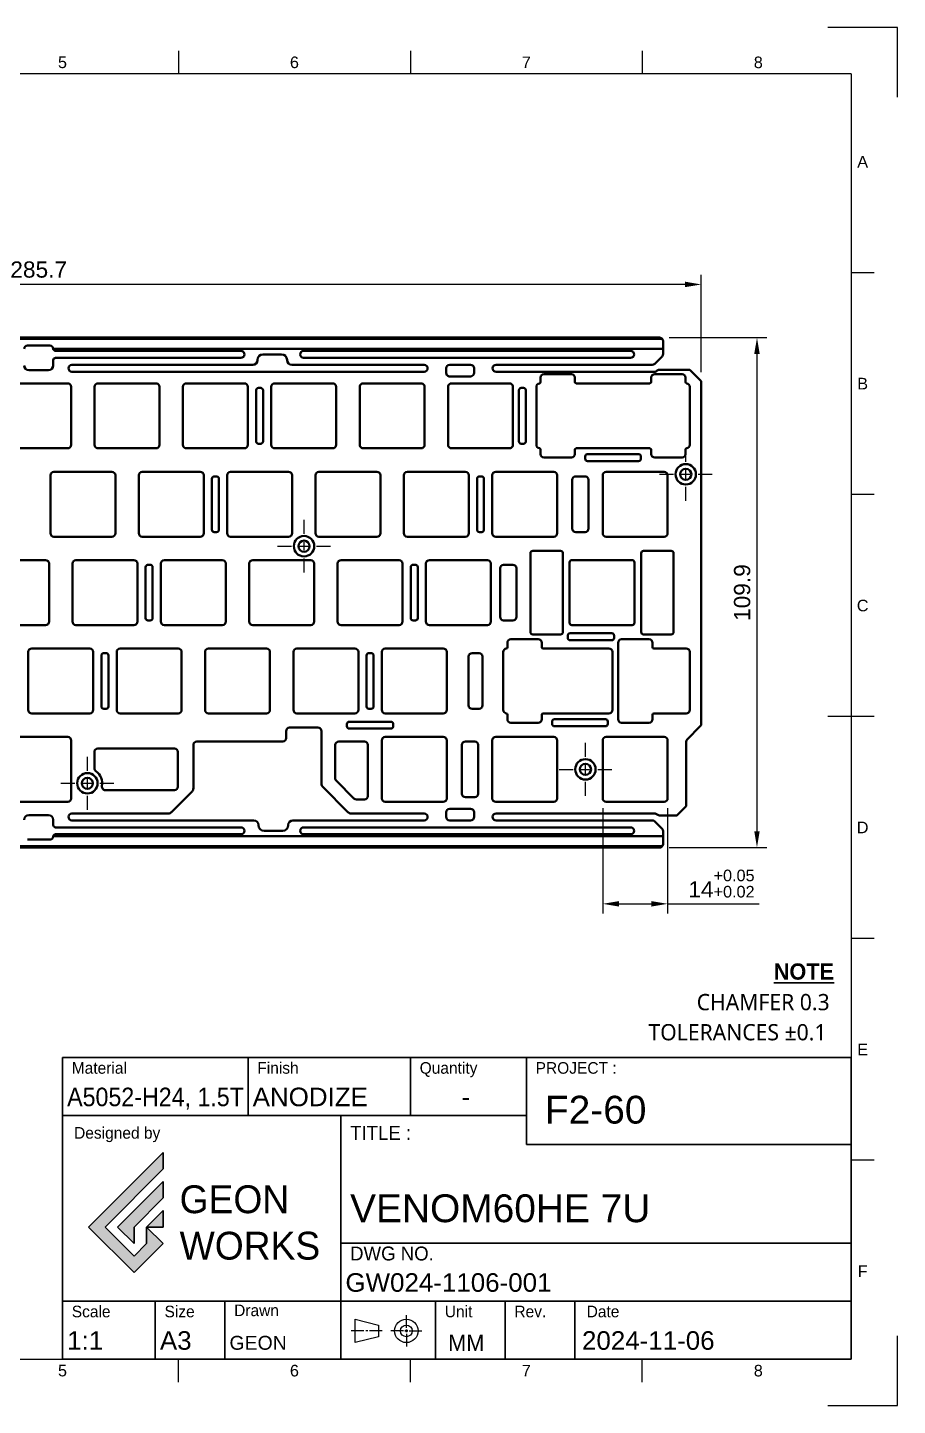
# Model space of a CAD drawing. Header units: millimetres. Extents: x 0 to 420, y 0 to 297.
# Drawn here: x 232.5 to 420, y 0 to 297 of the extents above; entities that cross this region are included whole.
import ezdxf
from ezdxf.enums import TextEntityAlignment as Align

# ---------------------------------------------------------------- set-up
doc = ezdxf.new("R2010")
doc.units = ezdxf.units.MM
doc.header["$LTSCALE"] = 0.75
doc.linetypes.add('CENTER2', pattern=[28.575, 19.05, -3.175, 3.175, -3.175])
for name, color, linetype, lineweight in [('BORDER', 7, 'Continuous', 25), ('FD_Dimensions', 7, 'Continuous', 25), ('Smart Centers', 7, 'CENTER2', 25), ('TITLEBLOCK', 7, 'Continuous', 35), ('Visible', 7, 'Continuous', 50)]:
    doc.layers.add(name, color=color, linetype=linetype, lineweight=lineweight)
doc.layers.add('SLD-0', color=7, linetype='Continuous')
doc.styles.add('FusionTitle', font='arial.ttf')
doc.styles.add('MtXpl___1', font='malgun.ttf')
doc.styles.add('MtXpl_Century_Gothic', font='GOTHIC.TTF')
doc.styles.add('MtXpl_OCR-A_BT', font='')
doc.styles.add('MtXpl_OCR-A_BT_1', font='')
doc.styles.get("Standard").update_dxf_attribs({"font": 'arial.ttf'})
doc.styles.get('MtXpl_OCR-A_BT').set_extended_font_data('OCR-A BT')
doc.styles.get('MtXpl_OCR-A_BT_1').set_extended_font_data('OCR-A BT', bold=True)
doc.dimstyles.new('Dim-ISO-25', dxfattribs={"dimtxt": 3.5, "dimasz": 3.5, "dimexe": 2.1, "dimexo": 2.1, "dimgap": 1.4, "dimtad": 1, "dimdsep": 46, "dimtxsty": 'Standard', "dimcen": 0, "dimazin": 2, "dimtp": 0.1, "dimtm": 0.1, "dimtfac": 0.714286, "dimtmove": 0, "dimatfit": 3, "dimfxl": 0, "dimarcsym": 0})

# ---------------------------------------------------------------- blocks, each defined once
blk = doc.blocks.new('ISO_A3_SHEET')
at = {"layer": 'BORDER'}
for p, q in [((265, 292), (265, 287)), ((315, 292), (315, 287)), ((365, 292), (365, 287)), ((410, 287), (20, 287)), ((410, 287), (410, 10)), ((415, 244.16666), (410, 244.16666)), ((415, 196.33333), (410, 196.33333)), ((415, 148.5), (405, 148.5)), ((415, 100.66667), (410, 100.66667)), ((415, 52.83334), (410, 52.83334)), ((20, 10), (410, 10)), ((265, 5), (265, 10)), ((315, 5), (315, 10)), ((365, 5), (365, 10))]:
    blk.add_line(p, q, dxfattribs=at)
at = {"layer": 'Defpoints'}
for p, q in [((420, 297), (405, 297)), ((420, 282), (420, 297)), ((420, 0), (420, 15)), ((405, 0), (420, 0))]:
    blk.add_line(p, q, dxfattribs=at)
at = {"layer": 'BORDER', "style": 'FusionTitle'}
for s, p in [('5', (240, 289.5)), ('6', (290, 289.5)), ('7', (340, 289.5)), ('8', (390, 289.5)), ('A', (412.5, 268.08333)), ('B', (412.5, 220.25)), ('C', (412.5, 172.41667)), ('D', (412.5, 124.58334)), ('E', (412.5, 76.75001)), ('F', (412.5, 28.91668)), ('5', (240, 7.5)), ('6', (290, 7.5)), ('7', (340, 7.5)), ('8', (390, 7.5))]:
    blk.add_text(s, height=2.5, dxfattribs=at).set_placement(p, align=Align.MIDDLE)
blk = doc.blocks.new('*U5')
at = {"layer": 'Smart Centers', "color": 0, "ltscale": 0.75}
for p, q in [((0, 2.68), (0, 5.7)), ((-5.7, 0), (-2.68, 0)), ((2.68, 0), (5.7, 0)), ((0, -5.7), (0, -2.68))]:
    blk.add_line(p, q, dxfattribs=at)
at = {"layer": 'Smart Centers', "color": 0, "linetype": 'Continuous', "ltscale": 0.75}
for p, q in [((-0.89, 0), (0.89, 0)), ((0, -0.89), (0, 0.89))]:
    blk.add_line(p, q, dxfattribs=at)
blk = doc.blocks.new('*U7')
at = {"layer": 'Smart Centers', "color": 0, "ltscale": 0.75}
for p, q in [((0, 2.68), (0, 5.7)), ((-5.7, 0), (-2.68, 0)), ((2.68, 0), (5.7, 0)), ((0, -5.7), (0, -2.68))]:
    blk.add_line(p, q, dxfattribs=at)
at = {"layer": 'Smart Centers', "color": 0, "linetype": 'Continuous', "ltscale": 0.75}
for p, q in [((-0.89, 0), (0.89, 0)), ((0, -0.89), (0, 0.89))]:
    blk.add_line(p, q, dxfattribs=at)
blk = doc.blocks.new('*U8')
at = {"layer": 'Smart Centers', "color": 0, "ltscale": 0.75}
for p, q in [((0, 2.68), (0, 5.7)), ((-5.7, 0), (-2.68, 0)), ((2.68, 0), (5.7, 0)), ((0, -5.7), (0, -2.68))]:
    blk.add_line(p, q, dxfattribs=at)
at = {"layer": 'Smart Centers', "color": 0, "linetype": 'Continuous', "ltscale": 0.75}
for p, q in [((-0.89, 0), (0.89, 0)), ((0, -0.89), (0, 0.89))]:
    blk.add_line(p, q, dxfattribs=at)
blk = doc.blocks.new('*U9')
at = {"layer": 'Smart Centers', "color": 0, "ltscale": 0.75}
for p, q in [((0, 2.68), (0, 5.7)), ((-5.7, 0), (-2.68, 0)), ((2.68, 0), (5.7, 0)), ((0, -5.7), (0, -2.68))]:
    blk.add_line(p, q, dxfattribs=at)
at = {"layer": 'Smart Centers', "color": 0, "linetype": 'Continuous', "ltscale": 0.75}
for p, q in [((-0.89, 0), (0.89, 0)), ((0, -0.89), (0, 0.89))]:
    blk.add_line(p, q, dxfattribs=at)
blk = doc.blocks.new('TITLEGW')
h = blk.add_hatch(color=256)
h.dxf.hatch_style = 1
h.paths.add_polyline_path([(-148.32, 40.97), (-148.32, 44.55), (-164.4, 28.46), (-154.57, 18.63), (-148.32, 24.89), (-151.89, 28.46), (-151.89, 24.89), (-154.57, 22.21), (-160.83, 28.46)])
h.paths.add_polyline_path([(-148.32, 34.72), (-148.32, 38.29), (-158.15, 28.46), (-154.57, 24.89), (-154.57, 28.46)], flags=17)
h.paths.add_polyline_path([(-148.32, 32.04), (-151.89, 28.46), (-148.32, 28.46)], flags=16)
for p, q in [((-170, 0), (-170, 65)), ((-170, 65), (0, 65)), ((-130, 65), (-130, 52.5)), ((-95, 65), (-95, 52.5)), ((-70, 46.25), (-70, 65)), ((0, 0), (0, 65)), ((-110, 52.5), (-170, 52.5)), ((-110, 0), (-110, 52.5)), ((-110, 52.5), (-70, 52.5)), ((-70, 46.25), (0, 46.25)), ((-148.32, 44.55), (-164.4, 28.46)), ((-148.32, 44.55), (-148.32, 40.97)), ((-148.32, 40.97), (-160.83, 28.46)), ((-148.32, 38.29), (-158.15, 28.46)), ((-148.32, 38.29), (-148.32, 34.72)), ((-148.32, 34.72), (-154.57, 28.46)), ((-148.32, 32.04), (-151.89, 28.46)), ((-148.32, 32.04), (-148.32, 28.46)), ((-164.4, 28.46), (-154.57, 18.63)), ((-160.83, 28.46), (-154.57, 22.21)), ((-158.15, 28.46), (-154.57, 24.89)), ((-154.57, 24.89), (-154.57, 28.46)), ((-151.89, 28.46), (-148.32, 24.89)), ((-151.89, 28.46), (-151.89, 24.89)), ((-151.89, 28.46), (-148.32, 28.46)), ((-148.32, 24.89), (-154.57, 18.63)), ((-151.89, 24.89), (-154.57, 22.21)), ((-110, 25), (0, 25)), ((-170, 12.5), (0, 12.5)), ((-150, 12.5), (-150, 0)), ((-135, 12.5), (-135, 0)), ((-89.58, 0), (-89.58, 12.5)), ((-74.58, 0), (-74.58, 12.5)), ((-59.58, 0), (-59.58, 12.5)), ((-95.57, 6.07), (-96.17, 6.07)), ((-95.87, 5.77), (-95.87, 6.37)), ((0, 0), (-170, 0))]:
    blk.add_line(p, q)
at = {"layer": 'SLD-0'}
for p, q in [((-95.87, 6.7), (-95.87, 9.44)), ((-105.04, 6.07), (-107.77, 6.07)), ((-106.93, 3.55), (-106.93, 8.59)), ((-106.93, 8.59), (-101.89, 7.33)), ((-104.2, 6.07), (-104.62, 6.07)), ((-101.05, 6.07), (-103.78, 6.07)), ((-101.89, 7.33), (-101.89, 4.81)), ((-96.5, 6.07), (-99.24, 6.07)), ((-95.24, 6.07), (-92.51, 6.07)), ((-95.24, 6.07), (-92.51, 6.07)), ((-101.89, 4.81), (-106.93, 3.55)), ((-95.87, 5.44), (-95.87, 2.71))]:
    blk.add_line(p, q, dxfattribs=at)
for radius in [2.52, 1.26]:
    blk.add_circle((-95.87, 6.07), radius, dxfattribs=at)
for s, height, style, p in [('%%UNOTE', 3.5, 'MtXpl_OCR-A_BT_1', (-16.67, 81.78)), ('CHAMFER 0.3', 3.5, 'MtXpl___1', (-33.28, 75.19)), ('TOLERANCES ±0.1', 3.5, 'MtXpl___1', (-43.68, 68.7)), ('Material', 2.5, 'MtXpl_OCR-A_BT', (-168, 61.5)), ('Finish', 2.5, 'MtXpl_OCR-A_BT', (-128, 61.5)), ('Quantity', 2.5, 'MtXpl_OCR-A_BT', (-93, 61.5)), ('PROJECT :', 2.5, 'MtXpl_OCR-A_BT', (-68, 61.5)), ('Designed by', 2.5, 'MtXpl_OCR-A_BT', (-167.5, 47.5)), ('TITLE :', 3, 'MtXpl_OCR-A_BT', (-108, 47.25)), ('DWG NO.', 3, 'MtXpl_OCR-A_BT', (-108, 21.25)), ('Scale', 2.5, 'MtXpl_OCR-A_BT', (-168, 9)), ('Size', 2.5, 'MtXpl_OCR-A_BT', (-148, 9)), ('Drawn', 2.5, 'MtXpl_OCR-A_BT', (-133, 9.25)), ('Unit', 2.5, 'MtXpl_OCR-A_BT', (-87.58, 9)), ('Rev.', 2.5, 'MtXpl_OCR-A_BT', (-72.58, 9)), ('Date', 2.5, 'MtXpl_OCR-A_BT', (-57, 9)), ('MM', 3.5, 'MtXpl_Century_Gothic', (-86.85, 1.75))]:
    blk.add_text(s, height=height, dxfattribs=dict(style=style)).set_placement(p)
at = {"insert": (-144.75, 37.44), "char_height": 6, "attachment_point": 1}
blk.add_mtext_dynamic_manual_height_columns('{\\fa Astro Space|b0|i0|c0|p2;GEON\\PWORKS}', width=29.3157, gutter_width=12.5, heights=[0], dxfattribs=at)
for tag, p, height in [("MAT'L", (-169, 54.5), 4), ('FINISH', (-129, 54.5), 4), ('QUANTITY', (-84, 54.5), 4), ('PROJECT', (-66, 50.75), 6), ('TITLE_1', (-108, 29.5), 6), ('DWG_NO', (-109, 14.5), 4), ('SCALE', (-169, 2), 4), ('SIZE', (-149, 2), 4), ('CREATED_DATE', (-58, 2), 4), ('DRAWN', (-134, 2), 3)]:
    blk.add_attdef(tag, p, '', height=height)
blk = doc.blocks.new('*D16')
at = {"layer": 'Defpoints', "color": 0}
for p in [(368.72, 230.16), (368.72, 120.26), (389.72, 120.26)]:
    blk.add_point(p, dxfattribs=at)
at = {"layer": 'FD_Dimensions', "color": 0, "lineweight": -2}
for p, q in [((370.82, 230.16), (391.82, 230.16)), ((389.72, 226.66), (389.72, 123.76)), ((370.82, 120.26), (391.82, 120.26))]:
    blk.add_line(p, q, dxfattribs=at)
at = {"layer": 'FD_Dimensions', "color": 0}
for points in [[(389.13, 226.66), (390.3, 226.66), (389.72, 230.16)], [(389.13, 123.76), (390.3, 123.76), (389.72, 120.26)]]:
    blk.add_solid(points, dxfattribs=at)
at = {"layer": 'FD_Dimensions', "color": 0, "insert": (386.53, 175.21), "char_height": 3.5, "attachment_point": 5, "rotation": 90}
blk.add_mtext('109.9', dxfattribs=at)
blk = doc.blocks.new('*D17')
at = {"layer": 'Defpoints', "color": 0}
for p in [(92.02, 241.63), (92.02, 220.63), (377.72, 220.63)]:
    blk.add_point(p, dxfattribs=at)
at = {"layer": 'FD_Dimensions', "color": 0, "lineweight": -2}
for p, q in [((92.02, 222.73), (92.02, 243.73)), ((377.72, 222.73), (377.72, 243.73)), ((374.22, 241.63), (95.52, 241.63))]:
    blk.add_line(p, q, dxfattribs=at)
at = {"layer": 'FD_Dimensions', "color": 0}
for points in [[(95.52, 242.22), (95.52, 241.05), (92.02, 241.63)], [(374.22, 242.22), (374.22, 241.05), (377.72, 241.63)]]:
    blk.add_solid(points, dxfattribs=at)
at = {"layer": 'FD_Dimensions', "color": 0, "insert": (234.87, 244.82), "char_height": 3.5, "attachment_point": 5, "rotation": 360}
blk.add_mtext('285.7', dxfattribs=at)
blk = doc.blocks.new('*D18')
at = {"layer": 'Defpoints', "color": 0}
for p in [(356.46, 130.86), (370.46, 130.86), (370.46, 108.12)]:
    blk.add_point(p, dxfattribs=at)
at = {"layer": 'FD_Dimensions', "color": 0, "lineweight": -2}
for p, q in [((356.46, 128.76), (356.46, 106.02)), ((370.46, 128.76), (370.46, 106.02)), ((359.96, 108.12), (366.96, 108.12)), ((370.46, 108.12), (390.16, 108.12))]:
    blk.add_line(p, q, dxfattribs=at)
at = {"layer": 'FD_Dimensions', "color": 0}
for points in [[(359.96, 108.7), (359.96, 107.53), (356.46, 108.12)], [(366.96, 108.7), (366.96, 107.53), (370.46, 108.12)]]:
    blk.add_solid(points, dxfattribs=at)
at = {"layer": 'FD_Dimensions', "color": 0, "insert": (382.06, 112.49), "char_height": 3.5, "attachment_point": 5}
blk.add_mtext('14{\\H0.71429x;\\S+0.05^ +0.02;}', dxfattribs=at)

msp = doc.modelspace()

# ---------------------------------------------------------------- linework, layer by layer
at = {"layer": 'Visible'}
for p, q in [((369.302, 229.879), (100.435, 229.879)), ((234.868, 230.158), (101.018, 230.158)), ((368.718, 230.158), (234.868, 230.158)), ((369.468, 227.737), (369.468, 229.408)), ((232.468, 228.458), (237.268, 228.458)), ((238.02, 227.737), (369.468, 227.737)), ((238.514, 227.308), (278.468, 227.308)), ((278.468, 225.808), (238.518, 225.808)), ((283.218, 226.558), (287.218, 226.558)), ((291.968, 227.308), (362.468, 227.308)), ((362.468, 225.808), (291.968, 225.808)), ((367.667, 224.527), (369.249, 226.109)), ((369.468, 226.639), (369.468, 227.737)), ((237.018, 223.158), (232.718, 223.158)), ((238.018, 225.308), (238.018, 224.158)), ((281.018, 224.308), (242.028, 224.308)), ((317.968, 222.808), (242.028, 222.808)), ((282.018, 225.308), (282.018, 225.358)), ((288.418, 225.358), (288.418, 225.308)), ((317.968, 224.308), (289.418, 224.308)), ((322.718, 222.558), (322.718, 223.558)), ((323.468, 224.308), (327.968, 224.308)), ((328.718, 223.558), (328.718, 222.558)), ((333.468, 224.308), (367.137, 224.308)), ((367.561, 222.808), (333.468, 222.808)), ((375.094, 223.258), (368.733, 223.258)), ((375.307, 223.17), (377.631, 220.846)), ((228.618, 220.308), (241.118, 220.308)), ((247.668, 220.308), (260.168, 220.308)), ((266.718, 220.308), (279.218, 220.308)), ((285.768, 220.308), (298.268, 220.308)), ((304.818, 220.308), (317.318, 220.308)), ((323.332, 221.82), (328.105, 221.82)), ((323.868, 220.308), (336.368, 220.308)), ((343.055, 220.595), (343.055, 221.558)), ((343.805, 222.308), (349.705, 222.308)), ((350.455, 221.558), (350.455, 220.608)), ((350.755, 220.308), (366.631, 220.308)), ((366.931, 220.608), (366.931, 221.558)), ((367.681, 222.308), (373.581, 222.308)), ((374.331, 221.558), (374.331, 220.595)), ((377.719, 220.633), (377.719, 146.931)), ((241.868, 219.558), (241.868, 207.058)), ((246.918, 207.058), (246.918, 219.558)), ((260.918, 219.558), (260.918, 207.058)), ((265.968, 207.058), (265.968, 219.558)), ((279.968, 219.558), (279.968, 207.058)), ((281.743, 207.808), (281.743, 218.808)), ((282.243, 219.308), (282.743, 219.308)), ((283.243, 218.808), (283.243, 207.808)), ((285.018, 207.058), (285.018, 219.558)), ((299.018, 219.558), (299.018, 207.058)), ((304.068, 207.058), (304.068, 219.558)), ((318.068, 219.558), (318.068, 207.058)), ((323.118, 207.058), (323.118, 219.558)), ((337.118, 219.558), (337.118, 207.058)), ((338.393, 207.808), (338.393, 218.808)), ((338.893, 219.308), (339.393, 219.308)), ((339.893, 218.808), (339.893, 207.808)), ((342.168, 207.058), (342.168, 219.558)), ((375.218, 219.558), (375.218, 207.058)), ((241.118, 206.308), (228.618, 206.308)), ((260.168, 206.308), (247.668, 206.308)), ((279.218, 206.308), (266.718, 206.308)), ((282.743, 207.308), (282.243, 207.308)), ((298.268, 206.308), (285.768, 206.308)), ((317.318, 206.308), (304.818, 206.308)), ((336.368, 206.308), (323.868, 206.308)), ((339.393, 207.308), (338.893, 207.308)), ((343.055, 205.058), (343.055, 206.02)), ((350.455, 206.008), (350.455, 205.058)), ((366.631, 206.308), (350.755, 206.308)), ((353.193, 205.058), (364.193, 205.058)), ((366.931, 205.058), (366.931, 206.008)), ((374.331, 206.02), (374.331, 205.058)), ((349.705, 204.308), (343.805, 204.308)), ((352.693, 204.06), (352.693, 204.558)), ((364.193, 203.558), (353.193, 203.56)), ((364.693, 204.558), (364.693, 204.058)), ((373.581, 204.308), (367.681, 204.308)), ((237.393, 188.008), (237.393, 200.508)), ((238.143, 201.258), (250.643, 201.258)), ((251.393, 200.508), (251.393, 188.008)), ((256.443, 188.008), (256.443, 200.508)), ((257.193, 201.258), (269.693, 201.258)), ((270.443, 200.508), (270.443, 188.008)), ((272.218, 188.758), (272.218, 199.758)), ((272.718, 200.258), (273.218, 200.258)), ((273.718, 199.758), (273.718, 188.758)), ((275.493, 188.008), (275.493, 200.508)), ((276.243, 201.258), (288.743, 201.258)), ((289.493, 200.508), (289.493, 188.008)), ((294.543, 188.008), (294.543, 200.508)), ((295.293, 201.258), (307.793, 201.258)), ((308.543, 200.508), (308.543, 188.008)), ((313.593, 200.508), (313.593, 188.008)), ((314.343, 201.258), (326.843, 201.258)), ((327.593, 200.508), (327.593, 188.008)), ((329.368, 188.758), (329.368, 199.758)), ((329.868, 200.258), (330.368, 200.258)), ((330.868, 199.758), (330.868, 188.758)), ((332.643, 188.008), (332.643, 200.508)), ((333.393, 201.258), (345.893, 201.258)), ((346.643, 200.508), (346.643, 188.008)), ((349.906, 189.008), (349.906, 199.508)), ((350.656, 200.258), (352.656, 200.258)), ((353.406, 199.508), (353.406, 189.008)), ((356.455, 188.008), (356.455, 200.508)), ((357.205, 201.258), (369.705, 201.258)), ((370.455, 200.508), (370.455, 188.008)), ((250.643, 187.258), (238.143, 187.258)), ((269.693, 187.258), (257.193, 187.258)), ((273.218, 188.258), (272.718, 188.258)), ((288.743, 187.258), (276.243, 187.258)), ((307.793, 187.258), (295.293, 187.258)), ((326.843, 187.258), (314.343, 187.258)), ((330.368, 188.258), (329.868, 188.258)), ((345.893, 187.258), (333.393, 187.258)), ((352.656, 188.258), (350.656, 188.258)), ((369.705, 187.258), (357.205, 187.258)), ((341.374, 184.208), (347.374, 184.208)), ((365.25, 184.208), (371.25, 184.208)), ((223.856, 182.208), (236.356, 182.208)), ((237.106, 181.458), (237.106, 168.958)), ((242.156, 168.958), (242.156, 181.458)), ((242.906, 182.208), (255.406, 182.208)), ((256.156, 181.458), (256.156, 168.958)), ((258.431, 181.208), (258.931, 181.208)), ((261.206, 168.958), (261.206, 181.458)), ((261.956, 182.208), (274.456, 182.208)), ((275.206, 181.458), (275.206, 168.958)), ((280.256, 168.958), (280.256, 181.458)), ((281.006, 182.208), (293.506, 182.208)), ((294.256, 181.458), (294.256, 168.958)), ((299.306, 168.958), (299.306, 181.458)), ((300.056, 182.208), (312.556, 182.208)), ((313.306, 181.458), (313.306, 168.958)), ((315.581, 181.208), (316.081, 181.208)), ((318.356, 168.958), (318.356, 181.458)), ((319.106, 182.208), (331.606, 182.208)), ((332.356, 181.458), (332.356, 168.958)), ((335.106, 181.208), (337.106, 181.208)), ((340.874, 166.708), (340.874, 183.708)), ((347.874, 183.708), (347.874, 166.708)), ((349.312, 168.708), (349.312, 181.708)), ((349.812, 182.208), (362.812, 182.208)), ((363.312, 181.708), (363.312, 168.708)), ((364.75, 166.708), (364.75, 183.708)), ((371.75, 183.708), (371.75, 166.708)), ((257.931, 169.708), (257.931, 180.708)), ((259.431, 180.708), (259.431, 169.708)), ((315.081, 169.708), (315.081, 180.708)), ((316.581, 180.708), (316.581, 169.708)), ((334.356, 169.958), (334.356, 180.458)), ((337.856, 180.458), (337.856, 169.958)), ((236.356, 168.208), (223.856, 168.208)), ((255.406, 168.208), (242.906, 168.208)), ((258.931, 169.208), (258.431, 169.208)), ((274.456, 168.208), (261.956, 168.208)), ((281.006, 168.208), (293.506, 168.208)), ((312.556, 168.208), (300.056, 168.208)), ((316.081, 169.208), (315.581, 169.208)), ((331.606, 168.208), (319.106, 168.208)), ((337.106, 169.208), (335.106, 169.208)), ((349.43, 166.433), (358.43, 166.433)), ((362.812, 168.208), (349.812, 168.208)), ((335.911, 163.445), (335.911, 164.408)), ((336.661, 165.158), (342.561, 165.158)), ((347.374, 166.208), (341.374, 166.208)), ((343.311, 164.408), (343.311, 163.458)), ((348.93, 165.433), (348.93, 165.933)), ((358.43, 164.933), (349.43, 164.933)), ((358.93, 165.933), (358.93, 165.433)), ((359.787, 147.908), (359.787, 164.408)), ((360.537, 165.158), (366.437, 165.158)), ((371.25, 166.208), (365.25, 166.208)), ((367.187, 164.408), (367.187, 163.458)), ((232.631, 149.908), (232.631, 162.408)), ((233.381, 163.158), (245.881, 163.158)), ((246.631, 162.408), (246.631, 149.908)), ((248.406, 150.658), (248.406, 161.658)), ((248.906, 162.158), (249.406, 162.158)), ((249.906, 161.658), (249.906, 150.658)), ((251.681, 149.908), (251.681, 162.408)), ((252.431, 163.158), (264.931, 163.158)), ((265.681, 162.408), (265.681, 149.908)), ((270.731, 149.908), (270.731, 162.408)), ((271.481, 163.158), (283.981, 163.158)), ((284.731, 162.408), (284.731, 149.908)), ((289.781, 149.908), (289.781, 162.408)), ((290.531, 163.158), (303.031, 163.158)), ((303.781, 162.408), (303.781, 149.908)), ((305.556, 150.658), (305.556, 161.658)), ((306.056, 162.158), (306.556, 162.158)), ((307.056, 161.658), (307.056, 150.658)), ((308.831, 149.908), (308.831, 162.408)), ((309.581, 163.158), (322.081, 163.158)), ((322.831, 162.408), (322.831, 149.908)), ((327.551, 150.908), (327.551, 161.408)), ((328.301, 162.158), (329.801, 162.158)), ((330.551, 161.408), (330.551, 150.908)), ((335.024, 149.908), (335.024, 162.408)), ((343.611, 163.158), (357.799, 163.158)), ((358.549, 162.408), (358.549, 149.908)), ((367.487, 163.158), (374.468, 163.158)), ((375.218, 162.408), (375.218, 149.908)), ((245.881, 149.158), (233.381, 149.158)), ((249.406, 150.158), (248.906, 150.158)), ((264.931, 149.158), (252.431, 149.158)), ((283.981, 149.158), (271.481, 149.158)), ((303.031, 149.158), (290.531, 149.158)), ((306.556, 150.158), (306.056, 150.158)), ((322.081, 149.158), (309.581, 149.158)), ((329.801, 150.158), (328.301, 150.158)), ((335.911, 147.908), (335.911, 148.87)), ((343.311, 148.858), (343.311, 147.908)), ((357.799, 149.158), (343.611, 149.158)), ((367.187, 148.858), (367.187, 147.908)), ((374.468, 149.158), (367.487, 149.158)), ((288.968, 146.108), (295.068, 146.108)), ((301.306, 146.383), (301.306, 146.883)), ((301.806, 147.383), (310.806, 147.383)), ((310.806, 145.883), (301.806, 145.883)), ((311.306, 146.883), (311.306, 146.383)), ((342.561, 147.158), (336.661, 147.158)), ((345.549, 146.903), (345.549, 147.408)), ((346.049, 147.908), (357.049, 147.908)), ((357.05, 146.407), (346.05, 146.403)), ((357.549, 147.408), (357.549, 146.907)), ((366.437, 147.158), (360.537, 147.158)), ((374.675, 143.577), (377.499, 146.401)), ((228.618, 144.108), (241.118, 144.108)), ((241.868, 143.358), (241.868, 130.858)), ((268.968, 143.108), (287.468, 143.108)), ((288.218, 143.858), (288.218, 145.358)), ((295.818, 145.358), (295.818, 134.022)), ((299.568, 143.108), (305.081, 143.108)), ((308.831, 130.858), (308.831, 143.358)), ((309.581, 144.108), (322.081, 144.108)), ((322.831, 143.358), (322.831, 130.858)), ((326.862, 143.108), (328.862, 143.108)), ((332.643, 130.858), (332.643, 143.358)), ((333.393, 144.108), (345.893, 144.108)), ((346.643, 143.358), (346.643, 130.858)), ((356.456, 130.858), (356.456, 143.358)), ((357.206, 144.108), (369.706, 144.108)), ((370.456, 143.358), (370.456, 130.858)), ((374.456, 129.365), (374.456, 143.047)), ((246.868, 137.353), (246.868, 140.858)), ((247.618, 141.608), (264.118, 141.608)), ((264.868, 140.858), (264.868, 133.358)), ((268.218, 133.022), (268.218, 142.358)), ((298.818, 135.161), (298.818, 142.358)), ((305.831, 142.358), (305.831, 131.358)), ((326.112, 131.858), (326.112, 142.358)), ((329.612, 142.358), (329.612, 131.858)), ((302.841, 130.827), (299.038, 134.631)), ((264.118, 132.608), (249.247, 132.608)), ((267.925, 132.315), (263.511, 127.901)), ((301.525, 127.901), (296.111, 133.315)), ((328.862, 131.108), (326.862, 131.108)), ((241.118, 130.108), (228.618, 130.108)), ((305.081, 130.608), (303.372, 130.608)), ((322.081, 130.108), (309.581, 130.108)), ((322.718, 127.858), (322.718, 126.858)), ((327.968, 128.608), (323.468, 128.608)), ((328.718, 126.858), (328.718, 127.858)), ((345.893, 130.108), (333.393, 130.108)), ((369.706, 130.108), (357.206, 130.108)), ((374.309, 129.011), (372.602, 127.304)), ((232.718, 127.258), (237.018, 127.258)), ((238.018, 126.258), (238.018, 125.108)), ((262.804, 127.608), (242.028, 127.608)), ((281.268, 126.108), (242.028, 126.108)), ((282.268, 125.058), (282.268, 125.108)), ((288.668, 125.108), (288.668, 125.058)), ((317.968, 126.108), (289.668, 126.108)), ((317.968, 127.608), (302.232, 127.608)), ((323.468, 126.108), (327.968, 126.108)), ((367.561, 127.608), (333.468, 127.608)), ((333.468, 126.108), (367.137, 126.108)), ((369.249, 124.307), (367.667, 125.888)), ((372.249, 127.158), (368.733, 127.158)), ((237.268, 121.958), (232.468, 121.958)), ((238.02, 122.679), (369.468, 122.679)), ((278.468, 123.108), (238.514, 123.108)), ((278.468, 124.608), (238.518, 124.608)), ((287.468, 123.858), (283.468, 123.858)), ((362.468, 124.608), (291.968, 124.608)), ((291.968, 123.108), (362.468, 123.108)), ((369.468, 122.679), (369.468, 123.776)), ((369.468, 121.008), (369.468, 122.679)), ((100.435, 120.537), (369.302, 120.537)), ((101.018, 120.258), (234.868, 120.258)), ((234.868, 120.258), (368.718, 120.258))]:
    msp.add_line(p, q, dxfattribs=at)
at = {"layer": 'Visible', "extrusion": (0, 0, -1)}
for centre, radius in [((-374.369, 200.707), 2.2), ((-374.369, 200.707), 1.2), ((-292.069, 185.207), 2.2), ((-292.069, 185.207), 1.2), ((-352.739, 137.107), 2.2), ((-352.739, 137.107), 1.2), ((-245.369, 134.107), 2.2), ((-245.369, 134.107), 1.2)]:
    msp.add_circle(centre, radius, dxfattribs=at)
at = {"layer": 'Visible'}
for centre, radius, start, end in [((368.718, 229.408), 0.75, 38.92377, 90), ((368.718, 229.408), 0.75, 0, 38.92377), ((232.468, 227.708), 0.75, 90, 175.41143), ((237.268, 227.708), 0.75, 4.58857, 90), ((238.518, 225.308), 0.5, 90, 179.99994), ((238.514, 227.808), 0.5, 188.1884, 270), ((368.718, 226.639), 0.75, 315, 360), ((281.018, 225.308), 1, 270, 0), ((289.418, 225.308), 1, 180, 270), ((323.468, 223.558), 0.75, 90, 180), ((327.968, 223.558), 0.75, 360, 90), ((367.137, 225.058), 0.75, 270, 315), ((367.561, 223.808), 1, 270, 312.02463), ((241.118, 219.558), 0.75, 0, 90), ((247.668, 219.558), 0.75, 90, 180), ((260.168, 219.558), 0.75, 0, 90), ((266.718, 219.558), 0.75, 90, 180), ((279.218, 219.558), 0.75, 0, 90), ((285.768, 219.558), 0.75, 90, 180), ((298.268, 219.558), 0.75, 0, 90), ((304.818, 219.558), 0.75, 90, 180), ((317.318, 219.558), 0.75, 0, 90), ((323.468, 222.558), 0.75, 180, 259.52464), ((323.868, 219.558), 0.75, 90, 180), ((327.968, 222.558), 0.75, 280.47536, 360), ((336.368, 219.558), 0.75, 0, 90), ((342.755, 220.595), 0.3, 278.93061, 0), ((350.755, 220.608), 0.3, 180, 270), ((366.631, 220.608), 0.3, 270, 0), ((374.631, 220.595), 0.3, 180, 261.06939), ((241.118, 207.058), 0.75, 270, 0), ((247.668, 207.058), 0.75, 180, 270), ((260.168, 207.058), 0.75, 270, 0), ((266.718, 207.058), 0.75, 180, 270), ((279.218, 207.058), 0.75, 270, 0), ((285.768, 207.058), 0.75, 180, 270), ((298.268, 207.058), 0.75, 270, 0), ((304.818, 207.058), 0.75, 180, 270), ((317.318, 207.058), 0.75, 270, 0), ((323.868, 207.058), 0.75, 180, 270), ((336.368, 207.058), 0.75, 270, 0), ((342.755, 206.02), 0.3, 0, 81.06939), ((350.755, 206.008), 0.3, 90, 180), ((366.631, 206.008), 0.3, 0, 90), ((374.631, 206.02), 0.3, 98.93061, 180), ((238.143, 200.508), 0.75, 90, 180), ((250.643, 200.508), 0.75, 0, 90), ((257.193, 200.508), 0.75, 90, 180), ((269.693, 200.508), 0.75, 0, 90), ((276.243, 200.508), 0.75, 90, 180), ((288.743, 200.508), 0.75, 0, 90), ((295.293, 200.508), 0.75, 90, 180), ((307.793, 200.508), 0.75, 0, 90), ((314.343, 200.508), 0.75, 90, 180), ((326.843, 200.508), 0.75, 0, 90), ((333.393, 200.508), 0.75, 90, 180), ((345.893, 200.508), 0.75, 0, 90), ((238.143, 188.008), 0.75, 180, 270), ((250.643, 188.008), 0.75, 270, 0), ((257.193, 188.008), 0.75, 180, 270), ((269.693, 188.008), 0.75, 270, 0), ((276.243, 188.008), 0.75, 180, 270), ((288.743, 188.008), 0.75, 270, 0), ((295.293, 188.008), 0.75, 180, 270), ((307.793, 188.008), 0.75, 270, 0), ((314.343, 188.008), 0.75, 180, 270), ((326.843, 188.008), 0.75, 270, 0), ((333.393, 188.008), 0.75, 180, 270), ((345.893, 188.008), 0.75, 270, 0), ((236.356, 181.458), 0.75, 0, 90), ((242.906, 181.458), 0.75, 90, 180), ((255.406, 181.458), 0.75, 0, 90), ((261.956, 181.458), 0.75, 90, 180), ((274.456, 181.458), 0.75, 0, 90), ((281.006, 181.458), 0.75, 90, 180), ((293.506, 181.458), 0.75, 0, 90), ((300.056, 181.458), 0.75, 90, 180), ((312.556, 181.458), 0.75, 0, 90), ((319.106, 181.458), 0.75, 90, 180), ((331.606, 181.458), 0.75, 0, 90), ((236.356, 168.958), 0.75, 270, 0), ((242.906, 168.958), 0.75, 180, 270), ((255.406, 168.958), 0.75, 270, 0), ((261.956, 168.958), 0.75, 180, 270), ((274.456, 168.958), 0.75, 270, 0), ((281.006, 168.958), 0.75, 180, 270), ((293.506, 168.958), 0.75, 270, 0), ((300.056, 168.958), 0.75, 180, 270), ((312.556, 168.958), 0.75, 270, 0), ((319.106, 168.958), 0.75, 180, 270), ((331.606, 168.958), 0.75, 270, 0), ((335.611, 163.445), 0.3, 278.93061, 0), ((343.611, 163.458), 0.3, 180, 270), ((367.487, 163.458), 0.3, 180, 270), ((233.381, 162.408), 0.75, 90, 180), ((245.881, 162.408), 0.75, 0, 90), ((252.431, 162.408), 0.75, 90, 180), ((264.931, 162.408), 0.75, 0, 90), ((271.481, 162.408), 0.75, 90, 180), ((283.981, 162.408), 0.75, 0, 90), ((290.531, 162.408), 0.75, 90, 180), ((303.031, 162.408), 0.75, 0, 90), ((309.581, 162.408), 0.75, 90, 180), ((322.081, 162.408), 0.75, 0, 90), ((328.301, 161.408), 0.75, 90, 180), ((329.801, 161.408), 0.75, 0, 90), ((233.381, 149.908), 0.75, 180, 270), ((245.881, 149.908), 0.75, 270, 0), ((252.431, 149.908), 0.75, 180, 270), ((264.931, 149.908), 0.75, 270, 0), ((271.481, 149.908), 0.75, 180, 270), ((283.981, 149.908), 0.75, 270, 0), ((290.531, 149.908), 0.75, 180, 270), ((303.031, 149.908), 0.75, 270, 0), ((309.581, 149.908), 0.75, 180, 270), ((322.081, 149.908), 0.75, 270, 0), ((328.301, 150.908), 0.75, 180, 270), ((329.801, 150.908), 0.75, 270, 0), ((335.611, 148.87), 0.3, 0, 81.06939), ((343.611, 148.858), 0.3, 90, 180), ((367.487, 148.858), 0.3, 90, 180), ((268.968, 142.358), 0.75, 90, 180), ((247.618, 140.858), 0.75, 90, 180), ((264.118, 140.858), 0.75, 360, 90), ((247.618, 137.353), 0.75, 180, 235.28547), ((245.369, 134.107), 3.2, 349.0798, 55.28547), ((249.247, 133.358), 0.75, 169.0798, 270), ((264.118, 133.358), 0.75, 270, 360), ((238.518, 125.108), 0.5, 180, 270), ((242.028, 126.858), 0.75, 90, 270), ((281.268, 125.108), 1, 0, 90), ((289.668, 125.108), 1, 90, 180), ((317.968, 126.858), 0.75, 270, 90), ((333.468, 126.858), 0.75, 90, 270), ((367.137, 125.358), 0.75, 45, 90), ((237.268, 122.708), 0.75, 270, 355.41143), ((238.514, 122.608), 0.5, 90, 171.8116), ((278.468, 123.858), 0.75, 270, 90), ((291.968, 123.858), 0.75, 90, 270), ((362.468, 123.858), 0.75, 270, 90), ((368.718, 123.776), 0.75, 360, 45), ((368.718, 121.008), 0.75, 270, 321.07624), ((368.718, 121.008), 0.75, 321.07624, 360)]:
    msp.add_arc(centre, radius, start, end, dxfattribs=at)
at = {"layer": 'Visible', "extrusion": (0, 0, -1)}
for centre, radius, start, end in [((-278.468, 226.558), 0.75, 90, 270), ((-283.218, 225.358), 1.2, 0, 90), ((-287.218, 225.358), 1.2, 90, 180), ((-291.968, 226.558), 0.75, 270, 90), ((-362.468, 226.558), 0.75, 90, 270), ((-232.718, 224.158), 1, 270, 0), ((-237.018, 224.158), 1, 180, 270), ((-242.028, 223.558), 0.75, 270, 90), ((-317.968, 223.558), 0.75, 90, 270), ((-333.468, 223.558), 0.75, 270, 90), ((-368.733, 222.508), 0.75, 47.97537, 90), ((-375.094, 222.958), 0.3, 90, 135), ((-342.918, 219.558), 0.75, 0, 81.06939), ((-343.805, 221.558), 0.75, 0, 90), ((-349.705, 221.558), 0.75, 90, 180), ((-367.681, 221.558), 0.75, 0, 90), ((-373.581, 221.558), 0.75, 90, 180), ((-374.468, 219.558), 0.75, 98.93061, 180), ((-377.419, 220.633), 0.3, 135, 180), ((-282.243, 218.808), 0.5, 0, 90), ((-282.743, 218.808), 0.5, 90, 180), ((-338.893, 218.808), 0.5, 0, 90), ((-339.393, 218.808), 0.5, 90, 180), ((-282.243, 207.808), 0.5, 270, 0), ((-282.743, 207.808), 0.5, 180, 270), ((-338.893, 207.808), 0.5, 270, 0), ((-339.393, 207.808), 0.5, 180, 270), ((-342.918, 207.058), 0.75, 278.93061, 0), ((-343.805, 205.058), 0.75, 270, 0), ((-349.705, 205.058), 0.75, 180, 270), ((-353.193, 204.558), 0.5, 0, 90), ((-364.193, 204.558), 0.5, 90, 180), ((-367.681, 205.058), 0.75, 270, 0), ((-373.581, 205.058), 0.75, 180, 270), ((-374.468, 207.058), 0.75, 180, 261.06939), ((-353.193, 204.06), 0.5, 270.01076, 0), ((-364.193, 204.058), 0.5, 180, 270.01076), ((-272.718, 199.758), 0.5, 0, 90), ((-273.218, 199.758), 0.5, 90, 180), ((-329.868, 199.758), 0.5, 0, 90), ((-330.368, 199.758), 0.5, 90, 180), ((-350.656, 199.508), 0.75, 0, 90), ((-352.656, 199.508), 0.75, 90, 180), ((-357.205, 200.508), 0.75, 0, 90), ((-369.705, 200.508), 0.75, 90, 180), ((-272.718, 188.758), 0.5, 270, 0), ((-273.218, 188.758), 0.5, 180, 270), ((-329.868, 188.758), 0.5, 270, 0), ((-330.368, 188.758), 0.5, 180, 270), ((-350.656, 189.008), 0.75, 270, 0), ((-352.656, 189.008), 0.75, 180, 270), ((-357.205, 188.008), 0.75, 270, 0), ((-369.705, 188.008), 0.75, 180, 270), ((-341.374, 183.708), 0.5, 0, 90), ((-347.374, 183.708), 0.5, 90, 180), ((-365.25, 183.708), 0.5, 0, 90), ((-371.25, 183.708), 0.5, 90, 180), ((-258.431, 180.708), 0.5, 0, 90), ((-258.931, 180.708), 0.5, 90, 180), ((-315.581, 180.708), 0.5, 0, 90), ((-316.081, 180.708), 0.5, 90, 180), ((-335.106, 180.458), 0.75, 0, 90), ((-337.106, 180.458), 0.75, 90, 180), ((-349.812, 181.708), 0.5, 0, 90), ((-362.812, 181.708), 0.5, 90, 180), ((-258.431, 169.708), 0.5, 270, 0), ((-258.931, 169.708), 0.5, 180, 270), ((-315.581, 169.708), 0.5, 270, 0), ((-316.081, 169.708), 0.5, 180, 270), ((-335.106, 169.958), 0.75, 270, 0), ((-337.106, 169.958), 0.75, 180, 270), ((-341.374, 166.708), 0.5, 270, 0), ((-347.374, 166.708), 0.5, 180, 270), ((-349.43, 165.933), 0.5, 0, 90), ((-349.812, 168.708), 0.5, 270, 0), ((-358.43, 165.933), 0.5, 90, 180), ((-362.812, 168.708), 0.5, 180, 270), ((-365.25, 166.708), 0.5, 270, 0), ((-371.25, 166.708), 0.5, 180, 270), ((-336.661, 164.408), 0.75, 0, 90), ((-342.561, 164.408), 0.75, 90, 180), ((-349.43, 165.433), 0.5, 270, 0), ((-358.43, 165.433), 0.5, 180, 270), ((-360.537, 164.408), 0.75, 0, 90), ((-366.437, 164.408), 0.75, 90, 180), ((-248.906, 161.658), 0.5, 0, 90), ((-249.406, 161.658), 0.5, 90, 180), ((-306.056, 161.658), 0.5, 0, 90), ((-306.556, 161.658), 0.5, 90, 180), ((-335.774, 162.408), 0.75, 0, 81.06939), ((-357.799, 162.408), 0.75, 90, 180), ((-374.468, 162.408), 0.75, 90, 180), ((-248.906, 150.658), 0.5, 270, 0), ((-249.406, 150.658), 0.5, 180, 270), ((-306.056, 150.658), 0.5, 270, 0), ((-306.556, 150.658), 0.5, 180, 270), ((-335.774, 149.908), 0.75, 278.93061, 0), ((-357.799, 149.908), 0.75, 180, 270), ((-374.468, 149.908), 0.75, 180, 270), ((-288.968, 145.358), 0.75, 0, 90), ((-295.068, 145.358), 0.75, 90, 180), ((-301.806, 146.883), 0.5, 0, 90), ((-301.806, 146.383), 0.5, 270, 0), ((-310.806, 146.883), 0.5, 90, 180), ((-310.806, 146.383), 0.5, 180, 270), ((-336.661, 147.908), 0.75, 270, 0), ((-342.561, 147.908), 0.75, 180, 270), ((-346.049, 147.408), 0.5, 359.99999, 90), ((-346.049, 146.903), 0.5, 269.97622, 359.99999), ((-357.049, 147.408), 0.5, 90, 180), ((-357.049, 146.907), 0.5, 180, 269.97622), ((-360.537, 147.908), 0.75, 270, 0), ((-366.437, 147.908), 0.75, 180, 270), ((-376.969, 146.931), 0.75, 180, 225), ((-241.118, 143.358), 0.75, 90, 180), ((-287.468, 143.858), 0.75, 180, 270), ((-299.568, 142.358), 0.75, 0, 90), ((-305.081, 142.358), 0.75, 90, 180), ((-309.581, 143.358), 0.75, 0, 90), ((-322.081, 143.358), 0.75, 90, 180), ((-326.862, 142.358), 0.75, 0, 90), ((-328.862, 142.358), 0.75, 90, 180), ((-333.393, 143.358), 0.75, 0, 90), ((-345.893, 143.358), 0.75, 90, 180), ((-357.206, 143.358), 0.75, 0, 90), ((-369.706, 143.358), 0.75, 90, 180), ((-375.206, 143.047), 0.75, 0, 45), ((-296.818, 134.022), 1, 315, 0), ((-299.568, 135.161), 0.75, 315, 0), ((-241.118, 130.858), 0.75, 180, 270), ((-267.218, 133.022), 1, 180, 225), ((-303.372, 131.358), 0.75, 270, 315), ((-305.081, 131.358), 0.75, 180, 270), ((-309.581, 130.858), 0.75, 270, 0), ((-322.081, 130.858), 0.75, 180, 270), ((-326.862, 131.858), 0.75, 270, 0), ((-328.862, 131.858), 0.75, 180, 270), ((-333.393, 130.858), 0.75, 270, 0), ((-345.893, 130.858), 0.75, 180, 270), ((-357.206, 130.858), 0.75, 270, 0), ((-369.706, 130.858), 0.75, 180, 270), ((-262.804, 128.608), 1, 225, 270), ((-302.232, 128.608), 1, 270, 315), ((-323.468, 127.858), 0.75, 0, 90), ((-327.968, 127.858), 0.75, 90, 180), ((-373.956, 129.365), 0.5, 180, 225), ((-232.718, 126.258), 1, 0, 90), ((-237.018, 126.258), 1, 90, 180), ((-283.468, 125.058), 1.2, 270, 0), ((-287.468, 125.058), 1.2, 180, 270), ((-323.468, 126.858), 0.75, 270, 0), ((-327.968, 126.858), 0.75, 180, 270), ((-367.561, 126.608), 1, 90, 132.02463), ((-368.733, 127.908), 0.75, 270, 312.02463), ((-372.249, 127.658), 0.5, 225, 270)]:
    msp.add_arc(centre, radius, start, end, dxfattribs=at)
at = {"layer": 'Visible'}
for points in [[(238.016, 227.768), (238.017, 227.757), (238.018, 227.747), (238.02, 227.737)], [(238.02, 122.679), (238.018, 122.669), (238.017, 122.658), (238.016, 122.648)]]:
    msp.add_open_spline(points, degree=3, dxfattribs=at)

# ---------------------------------------------------------------- block references
at = {"layer": 'BORDER'}
msp.add_blockref('ISO_A3_SHEET', (0, 0), dxfattribs=at)
at = {"layer": 'Smart Centers', "ltscale": 0.75}
for name, p in [('*U9', (374.369, 200.707)), ('*U7', (292.069, 185.207)), ('*U8', (352.739, 137.107)), ('*U5', (245.369, 134.107))]:
    msp.add_blockref(name, p, dxfattribs=at)
at = {"layer": 'TITLEBLOCK'}
ref = msp.add_blockref('TITLEGW', (410, 10), dxfattribs=at)
ref.add_attrib("MAT'L", 'A5052-H24, 1.5T', (241, 64.5), dxfattribs={"layer": '0', "height": 4, "width": 0.895495})
ref.add_attrib('FINISH', 'ANODIZE', (281, 64.5), dxfattribs={"layer": '0', "height": 4})
ref.add_attrib('SCALE', '1:1', (241, 12), dxfattribs={"layer": '0', "height": 4})
ref.add_attrib('TITLE_1', 'VENOM60HE 7U', (302, 39.5), dxfattribs={"layer": '0', "height": 6})
ref.add_attrib('SIZE', 'A3', (261, 12), dxfattribs={"layer": '0', "height": 4})
ref.add_attrib('QUANTITY', '-', (326, 64.5), dxfattribs={"layer": '0', "height": 4})
ref.add_attrib('DWG_NO', 'GW024-1106-001', (301, 24.5), dxfattribs={"layer": '0', "height": 4})
ref.add_attrib('DRAWN', 'GEON', (276, 12), dxfattribs={"layer": '0', "height": 3})
ref.add_attrib('CREATED_DATE', '2024-11-06', (352, 12), dxfattribs={"layer": '0', "height": 4})
ref.add_attrib('PROJECT', 'F2-60', (344, 60.75), dxfattribs={"layer": '0', "height": 6})

# ---------------------------------------------------------------- dimensions: what is measured, and where the dimension line sits
at = {"layer": 'FD_Dimensions'}
dim = msp.add_aligned_dim(p1=(377.719, 220.633), p2=(92.018, 220.633), distance=-21, dimstyle='Dim-ISO-25', override={"dimlfac": 1, "dimclrd": 0, "dimclre": 0}, dxfattribs=at)
dim.commit()
dim.dimension.update_dxf_attribs({"geometry": '*D17', "text_midpoint": (234.868, 244.82)})
for base, p1, p2, angle, override, picture, middle in [((389.718, 120.258), (368.718, 230.158), (368.718, 120.258), 270, {"dimlfac": 1, "dimclrd": 0, "dimclre": 0}, '*D16', (386.531, 175.208)), ((370.456, 108.118), (356.456, 130.858), (370.456, 130.858), 180, {"dimgap": 1.4, "dimlfac": 1, "dimclrd": 0, "dimclre": 0, "dimtol": 1, "dimlim": 0, "dimtp": 0.05, "dimtm": -0.02}, '*D18', (382.06, 112.487))]:
    dim = msp.add_linear_dim(base=base, p1=p1, p2=p2, angle=angle, dimstyle='Dim-ISO-25', override=override, dxfattribs=at)
    dim.commit()
    dim.dimension.update_dxf_attribs({"geometry": picture, "text_midpoint": middle})

doc.saveas('drawing.dxf')
